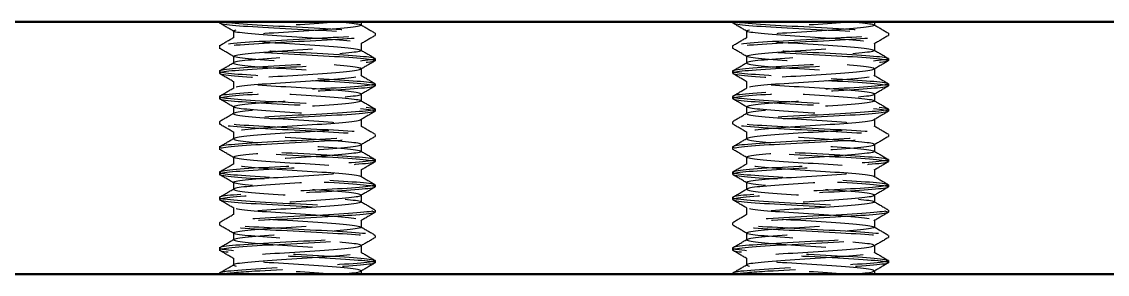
# Model space of a CAD drawing. Header units: millimetres. Extents: x 0 to 420, y 0 to 297.
# Drawn here: x 107.87 to 129.36, y 79.97 to 84.97 of the extents above; entities that cross this region are included whole.
import ezdxf

# ---------------------------------------------------------------- set-up
doc = ezdxf.new("R2010")
doc.units = ezdxf.units.MM
doc.header["$LTSCALE"] = 0.75
doc.linetypes.add('HIDDEN2', pattern=[4.7625, 3.175, -1.5875])
doc.layers.add('Hidden', color=7, linetype='HIDDEN2', lineweight=25)
doc.layers.add('Visible', color=7, linetype='Continuous', lineweight=50)

msp = doc.modelspace()

# ---------------------------------------------------------------- linework, layer by layer
at = {"layer": 'Hidden'}
for p, q in [((111.786, 84.968), (111.786, 84.948)), ((114.593, 84.968), (114.593, 84.9)), ((121.946, 84.968), (121.946, 84.948)), ((124.753, 84.968), (124.753, 84.9)), ((112.064, 84.787), (112.064, 84.65)), ((114.872, 84.739), (114.872, 84.698)), ((122.224, 84.787), (122.224, 84.65)), ((125.032, 84.739), (125.032, 84.698)), ((111.786, 84.489), (111.786, 84.448)), ((114.593, 84.537), (114.593, 84.4)), ((121.946, 84.489), (121.946, 84.448)), ((124.753, 84.537), (124.753, 84.4)), ((112.064, 84.287), (112.064, 84.15)), ((122.224, 84.287), (122.224, 84.15)), ((114.593, 84.037), (114.593, 83.9)), ((114.872, 84.239), (114.872, 84.198)), ((124.753, 84.037), (124.753, 83.9)), ((125.032, 84.239), (125.032, 84.198)), ((111.786, 83.989), (111.786, 83.948)), ((121.946, 83.989), (121.946, 83.948)), ((112.064, 83.787), (112.064, 83.65)), ((114.872, 83.739), (114.872, 83.698)), ((122.224, 83.787), (122.224, 83.65)), ((125.032, 83.739), (125.032, 83.698)), ((111.786, 83.489), (111.786, 83.448)), ((114.593, 83.537), (114.593, 83.4)), ((121.946, 83.489), (121.946, 83.448)), ((124.753, 83.537), (124.753, 83.4)), ((112.064, 83.287), (112.064, 83.15)), ((114.872, 83.239), (114.872, 83.198)), ((122.224, 83.287), (122.224, 83.15)), ((125.032, 83.239), (125.032, 83.198)), ((111.786, 82.989), (111.786, 82.948)), ((114.593, 83.037), (114.593, 82.9)), ((121.946, 82.989), (121.946, 82.948)), ((124.753, 83.037), (124.753, 82.9)), ((112.064, 82.787), (112.064, 82.65)), ((122.224, 82.787), (122.224, 82.65)), ((114.593, 82.537), (114.593, 82.4)), ((114.872, 82.739), (114.872, 82.698)), ((124.753, 82.537), (124.753, 82.4)), ((125.032, 82.739), (125.032, 82.698)), ((111.786, 82.489), (111.786, 82.448)), ((121.946, 82.489), (121.946, 82.448)), ((112.064, 82.287), (112.064, 82.15)), ((114.872, 82.239), (114.872, 82.198)), ((122.224, 82.287), (122.224, 82.15)), ((125.032, 82.239), (125.032, 82.198)), ((111.786, 81.989), (111.786, 81.948)), ((114.593, 82.037), (114.593, 81.9)), ((121.946, 81.989), (121.946, 81.948)), ((124.753, 82.037), (124.753, 81.9)), ((112.064, 81.787), (112.064, 81.65)), ((114.872, 81.739), (114.872, 81.698)), ((122.224, 81.787), (122.224, 81.65)), ((125.032, 81.739), (125.032, 81.698)), ((111.786, 81.489), (111.786, 81.448)), ((114.593, 81.537), (114.593, 81.4)), ((121.946, 81.489), (121.946, 81.448)), ((124.753, 81.537), (124.753, 81.4)), ((112.064, 81.287), (112.064, 81.15)), ((114.872, 81.239), (114.872, 81.198)), ((122.224, 81.287), (122.224, 81.15)), ((125.032, 81.239), (125.032, 81.198)), ((114.593, 81.037), (114.593, 80.9)), ((124.753, 81.037), (124.753, 80.9)), ((111.786, 80.989), (111.786, 80.948)), ((121.946, 80.989), (121.946, 80.948)), ((112.064, 80.787), (112.064, 80.65)), ((114.872, 80.739), (114.872, 80.698)), ((122.224, 80.787), (122.224, 80.65)), ((125.032, 80.739), (125.032, 80.698)), ((111.786, 80.489), (111.786, 80.448)), ((114.593, 80.537), (114.593, 80.4)), ((121.946, 80.489), (121.946, 80.448)), ((124.753, 80.537), (124.753, 80.4)), ((112.064, 80.287), (112.064, 80.15)), ((114.872, 80.239), (114.872, 80.198)), ((122.224, 80.287), (122.224, 80.15)), ((125.032, 80.239), (125.032, 80.198)), ((111.786, 79.989), (111.786, 79.968)), ((114.593, 80.037), (114.593, 79.968)), ((121.946, 79.989), (121.946, 79.968)), ((124.753, 80.037), (124.753, 79.968))]:
    msp.add_line(p, q, dxfattribs=at)
for points, knots in [([(111.838, 84.968), (111.676, 84.936), (111.93, 84.904), (112.446, 84.871), (112.961, 84.839), (113.701, 84.806), (114.215, 84.774), (114.729, 84.742), (114.981, 84.709), (114.819, 84.677), (114.657, 84.645), (114.091, 84.612), (113.467, 84.58), (112.843, 84.548), (112.202, 84.515), (111.934, 84.483), (111.666, 84.451), (111.788, 84.418), (112.226, 84.386), (112.664, 84.354), (113.387, 84.322), (113.958, 84.289), (114.529, 84.257), (114.909, 84.225), (114.868, 84.193), (114.828, 84.16), (114.371, 84.128), (113.773, 84.096), (113.175, 84.064), (112.478, 84.032), (112.1, 83.999), (111.723, 83.967), (111.691, 83.935), (112.023, 83.903), (112.355, 83.871), (113.029, 83.839), (113.64, 83.807), (114.249, 83.774), (114.755, 83.742), (114.852, 83.71), (114.95, 83.678), (114.634, 83.646), (114.094, 83.614), (113.554, 83.582), (112.826, 83.55), (112.346, 83.518), (111.867, 83.486), (111.668, 83.454), (111.867, 83.422), (112.067, 83.39), (112.652, 83.358), (113.272, 83.326), (113.892, 83.294), (114.507, 83.262), (114.749, 83.23), (114.991, 83.198), (114.845, 83.166), (114.399, 83.134), (113.938, 83.101), (113.189, 83.068), (112.621, 83.035), (112.055, 83.002), (111.71, 82.969), (111.802, 82.936), (111.893, 82.903), (112.411, 82.871), (113.035, 82.838), (113.645, 82.806), (114.314, 82.774), (114.641, 82.742), (114.974, 82.709), (114.928, 82.677), (114.533, 82.644), (114.138, 82.611), (113.422, 82.579), (112.826, 82.546), (112.23, 82.514), (111.795, 82.481), (111.786, 82.449), (111.777, 82.416), (112.193, 82.384), (112.781, 82.352), (113.368, 82.319), (114.085, 82.287), (114.495, 82.254), (114.905, 82.222), (114.982, 82.19), (114.679, 82.158), (114.377, 82.125), (113.718, 82.093), (113.099, 82.061), (112.482, 82.029), (111.948, 81.996), (111.819, 81.964), (111.69, 81.932), (111.974, 81.9), (112.5, 81.868), (113.025, 81.836), (113.756, 81.804), (114.254, 81.772), (114.751, 81.739), (114.983, 81.707), (114.811, 81.675), (114.639, 81.643), (114.075, 81.611), (113.457, 81.579), (112.841, 81.547), (112.211, 81.516), (111.941, 81.484), (111.663, 81.451), (111.787, 81.418), (112.236, 81.385), (112.684, 81.353), (113.421, 81.32), (113.993, 81.287), (114.562, 81.255), (114.927, 81.222), (114.864, 81.19), (114.801, 81.157), (114.318, 81.125), (113.709, 81.093), (113.102, 81.06), (112.413, 81.028), (112.058, 80.996), (111.704, 80.964), (111.706, 80.931), (112.064, 80.899), (112.42, 80.867), (113.105, 80.835), (113.708, 80.803), (114.309, 80.771), (114.789, 80.739), (114.861, 80.707), (114.935, 80.674), (114.574, 80.641), (114.003, 80.609), (113.436, 80.576), (112.703, 80.544), (112.252, 80.511), (111.804, 80.479), (111.665, 80.447), (111.918, 80.415), (112.169, 80.383), (112.791, 80.35), (113.412, 80.318), (114.044, 80.286), (114.63, 80.253), (114.809, 80.22), (114.985, 80.188), (114.754, 80.156), (114.256, 80.124), (113.754, 80.092), (113.013, 80.059), (112.486, 80.027), (112.171, 80.007), (111.935, 79.988), (111.838, 79.968)], [13.875934, 13.875934, 13.875934, 13.875934, 15.098656, 15.098656, 15.098656, 16.320212, 16.320212, 16.320212, 17.540627, 17.540627, 17.540627, 18.759927, 18.759927, 18.759927, 19.978139, 19.978139, 19.978139, 21.195288, 21.195288, 21.195288, 22.411399, 22.411399, 22.411399, 23.626498, 23.626498, 23.626498, 24.840609, 24.840609, 24.840609, 26.053758, 26.053758, 26.053758, 27.26597, 27.26597, 27.26597, 28.477267, 28.477267, 28.477267, 29.687675, 29.687675, 29.687675, 30.897218, 30.897218, 30.897218, 32.10592, 32.10592, 32.10592, 33.313804, 33.313804, 33.313804, 34.520894, 34.520894, 34.520894, 35.727213, 35.727213, 35.727213, 36.932784, 36.932784, 36.932784, 38.175753, 38.175753, 38.175753, 39.413974, 39.413974, 39.413974, 40.649238, 40.649238, 40.649238, 41.857464, 41.857464, 41.857464, 43.08722, 43.08722, 43.08722, 44.314363, 44.314363, 44.314363, 45.539005, 45.539005, 45.539005, 46.761252, 46.761252, 46.761252, 47.981213, 47.981213, 47.981213, 49.19899, 49.19899, 49.19899, 50.414686, 50.414686, 50.414686, 51.628402, 51.628402, 51.628402, 52.840237, 52.840237, 52.840237, 54.050289, 54.050289, 54.050289, 55.258652, 55.258652, 55.258652, 56.465423, 56.465423, 56.465423, 57.666633, 57.666633, 57.666633, 58.903767, 58.903767, 58.903767, 60.135185, 60.135185, 60.135185, 61.361347, 61.361347, 61.361347, 62.582692, 62.582692, 62.582692, 63.799643, 63.799643, 63.799643, 65.012609, 65.012609, 65.012609, 66.221984, 66.221984, 66.221984, 67.42815, 67.42815, 67.42815, 68.663005, 68.663005, 68.663005, 69.88722, 69.88722, 69.88722, 71.10254, 71.10254, 71.10254, 72.310585, 72.310585, 72.310585, 73.541054, 73.541054, 73.541054, 74.753275, 74.753275, 74.753275, 75.975721, 75.975721, 75.975721, 76.707787, 76.707787, 76.707787, 76.707787]), ([(111.838, 84.968), (112, 84.936), (112.568, 84.904), (113.195, 84.871), (113.821, 84.839), (114.462, 84.806), (114.727, 84.774), (114.992, 84.742), (114.864, 84.709), (114.421, 84.677), (113.978, 84.645), (113.251, 84.612), (112.681, 84.58), (112.113, 84.548), (111.74, 84.515), (111.791, 84.483), (111.841, 84.451), (112.309, 84.418), (112.912, 84.386), (113.514, 84.354), (114.21, 84.322), (114.577, 84.289), (114.944, 84.257), (114.959, 84.225), (114.613, 84.193), (114.267, 84.16), (113.584, 84.128), (112.976, 84.096), (112.369, 84.064), (111.877, 84.032), (111.798, 83.999), (111.719, 83.967), (112.057, 83.935), (112.608, 83.903), (113.159, 83.871), (113.886, 83.839), (114.352, 83.807), (114.818, 83.774), (114.992, 83.742), (114.77, 83.71), (114.548, 83.678), (113.945, 83.646), (113.323, 83.614), (112.701, 83.582), (112.102, 83.55), (111.884, 83.518), (111.666, 83.486), (111.843, 83.454), (112.31, 83.422), (112.776, 83.39), (113.5, 83.358), (114.049, 83.326), (114.598, 83.294), (114.935, 83.262), (114.86, 83.23), (114.785, 83.198), (114.303, 83.166), (113.701, 83.134), (113.081, 83.101), (112.377, 83.068), (112.031, 83.035), (111.686, 83.002), (111.722, 82.969), (112.116, 82.936), (112.509, 82.903), (113.229, 82.871), (113.83, 82.838), (114.418, 82.806), (114.851, 82.774), (114.871, 82.742), (114.891, 82.709), (114.479, 82.677), (113.89, 82.644), (113.302, 82.611), (112.579, 82.579), (112.165, 82.546), (111.751, 82.514), (111.674, 82.481), (111.981, 82.449), (112.287, 82.416), (112.954, 82.384), (113.574, 82.352), (114.194, 82.319), (114.724, 82.287), (114.844, 82.254), (114.962, 82.222), (114.663, 82.19), (114.127, 82.158), (113.592, 82.125), (112.858, 82.093), (112.368, 82.061), (111.88, 82.029), (111.668, 81.996), (111.861, 81.964), (112.054, 81.932), (112.637, 81.9), (113.26, 81.868), (113.882, 81.836), (114.501, 81.804), (114.747, 81.772), (114.992, 81.739), (114.847, 81.707), (114.4, 81.675), (113.953, 81.643), (113.234, 81.611), (112.672, 81.579), (112.113, 81.547), (111.746, 81.516), (111.789, 81.484), (111.834, 81.451), (112.312, 81.418), (112.926, 81.385), (113.537, 81.353), (114.24, 81.32), (114.599, 81.287), (114.957, 81.255), (114.95, 81.222), (114.582, 81.19), (114.216, 81.157), (113.517, 81.125), (112.912, 81.093), (112.309, 81.06), (111.841, 81.028), (111.791, 80.996), (111.74, 80.964), (112.109, 80.931), (112.674, 80.899), (113.237, 80.867), (113.958, 80.835), (114.404, 80.803), (114.849, 80.771), (114.991, 80.739), (114.746, 80.707), (114.495, 80.674), (113.854, 80.641), (113.22, 80.609), (112.592, 80.576), (112.016, 80.544), (111.844, 80.511), (111.674, 80.479), (111.913, 80.447), (112.418, 80.415), (112.919, 80.383), (113.649, 80.35), (114.17, 80.318), (114.7, 80.286), (114.977, 80.253), (114.829, 80.22), (114.683, 80.188), (114.136, 80.156), (113.517, 80.124), (112.893, 80.092), (112.239, 80.059), (111.953, 80.027), (111.783, 80.007), (111.741, 79.988), (111.838, 79.968)], [14.3984, 14.3984, 14.3984, 14.3984, 15.621123, 15.621123, 15.621123, 16.842678, 16.842678, 16.842678, 18.063093, 18.063093, 18.063093, 19.282394, 19.282394, 19.282394, 20.500605, 20.500605, 20.500605, 21.717754, 21.717754, 21.717754, 22.933865, 22.933865, 22.933865, 24.148964, 24.148964, 24.148964, 25.363076, 25.363076, 25.363076, 26.576225, 26.576225, 26.576225, 27.788436, 27.788436, 27.788436, 28.999734, 28.999734, 28.999734, 30.210142, 30.210142, 30.210142, 31.419685, 31.419685, 31.419685, 32.628386, 32.628386, 32.628386, 33.83627, 33.83627, 33.83627, 35.04336, 35.04336, 35.04336, 36.249679, 36.249679, 36.249679, 37.455251, 37.455251, 37.455251, 38.69822, 38.69822, 38.69822, 39.93644, 39.93644, 39.93644, 41.171705, 41.171705, 41.171705, 42.379931, 42.379931, 42.379931, 43.609686, 43.609686, 43.609686, 44.83683, 44.83683, 44.83683, 46.061471, 46.061471, 46.061471, 47.283719, 47.283719, 47.283719, 48.503679, 48.503679, 48.503679, 49.721456, 49.721456, 49.721456, 50.937152, 50.937152, 50.937152, 52.150869, 52.150869, 52.150869, 53.362704, 53.362704, 53.362704, 54.572755, 54.572755, 54.572755, 55.781119, 55.781119, 55.781119, 56.987889, 56.987889, 56.987889, 58.189099, 58.189099, 58.189099, 59.426233, 59.426233, 59.426233, 60.657651, 60.657651, 60.657651, 61.883813, 61.883813, 61.883813, 63.105158, 63.105158, 63.105158, 64.32211, 64.32211, 64.32211, 65.535076, 65.535076, 65.535076, 66.74445, 66.74445, 66.74445, 67.950616, 67.950616, 67.950616, 69.185472, 69.185472, 69.185472, 70.409687, 70.409687, 70.409687, 71.625007, 71.625007, 71.625007, 72.833051, 72.833051, 72.833051, 74.06352, 74.06352, 74.06352, 75.275742, 75.275742, 75.275742, 76.498187, 76.498187, 76.498187, 77.230253, 77.230253, 77.230253, 77.230253]), ([(114.154, 79.968), (114.564, 80.003), (114.704, 80.037), (114.48, 80.071), (114.257, 80.105), (113.69, 80.139), (113.154, 80.173), (112.619, 80.207), (112.159, 80.241), (112.078, 80.275), (111.998, 80.309), (112.302, 80.343), (112.791, 80.377), (113.279, 80.411), (113.911, 80.445), (114.271, 80.479), (114.63, 80.513), (114.689, 80.547), (114.407, 80.581), (114.126, 80.614), (113.529, 80.648), (113.008, 80.682), (112.488, 80.716), (112.085, 80.75), (112.065, 80.784), (112.045, 80.818), (112.407, 80.852), (112.915, 80.885), (113.423, 80.919), (114.034, 80.953), (114.351, 80.987), (114.667, 81.021), (114.662, 81.054), (114.34, 81.088), (114.018, 81.122), (113.404, 81.156), (112.9, 81.189), (112.396, 81.223), (112.04, 81.257), (112.065, 81.291), (112.09, 81.324), (112.493, 81.358), (113.012, 81.392), (113.53, 81.425), (114.122, 81.459), (114.404, 81.493), (114.685, 81.526), (114.634, 81.56), (114.284, 81.594), (113.918, 81.629), (113.255, 81.664), (112.757, 81.699), (112.265, 81.734), (111.978, 81.769), (112.091, 81.803), (112.203, 81.838), (112.704, 81.873), (113.253, 81.907), (113.8, 81.942), (114.348, 81.976), (114.525, 82.011), (114.702, 82.045), (114.496, 82.08), (114.045, 82.114), (113.602, 82.148), (112.961, 82.182), (112.541, 82.215), (112.115, 82.25), (111.952, 82.284), (112.161, 82.318), (112.369, 82.352), (112.93, 82.387), (113.47, 82.421), (114.009, 82.455), (114.481, 82.489), (114.574, 82.523), (114.667, 82.557), (114.374, 82.591), (113.889, 82.625), (113.405, 82.659), (112.77, 82.693), (112.402, 82.727), (112.035, 82.761), (111.965, 82.795), (112.238, 82.829), (112.51, 82.863), (113.101, 82.897), (113.624, 82.931), (114.146, 82.964), (114.558, 82.998), (114.591, 83.032), (114.623, 83.066), (114.275, 83.1), (113.773, 83.133), (113.271, 83.167), (112.657, 83.201), (112.329, 83.234), (112.001, 83.268), (111.986, 83.302), (112.292, 83.335), (112.608, 83.37), (113.24, 83.405), (113.759, 83.44), (114.275, 83.474), (114.632, 83.509), (114.589, 83.543), (114.548, 83.577), (114.13, 83.61), (113.608, 83.644), (113.078, 83.678), (112.484, 83.713), (112.222, 83.747), (111.96, 83.781), (112.049, 83.815), (112.429, 83.849), (112.808, 83.883), (113.444, 83.917), (113.921, 83.951), (114.395, 83.984), (114.672, 84.018), (114.57, 84.052), (114.468, 84.086), (113.999, 84.12), (113.467, 84.153), (112.919, 84.188), (112.351, 84.223), (112.151, 84.257), (111.95, 84.292), (112.134, 84.327), (112.578, 84.361), (113.013, 84.395), (113.66, 84.429), (114.092, 84.463), (114.52, 84.497), (114.701, 84.531), (114.516, 84.565), (114.326, 84.6), (113.767, 84.634), (113.218, 84.669), (112.68, 84.703), (112.198, 84.737), (112.09, 84.771), (111.98, 84.806), (112.268, 84.84), (112.759, 84.875), (113.202, 84.906), (113.777, 84.937), (114.154, 84.968)], [-62.831853, -62.831853, -62.831853, -62.831853, -61.546745, -61.546745, -61.546745, -60.262925, -60.262925, -60.262925, -58.980363, -58.980363, -58.980363, -57.699029, -57.699029, -57.699029, -56.418892, -56.418892, -56.418892, -55.139922, -55.139922, -55.139922, -53.862092, -53.862092, -53.862092, -52.58537, -52.58537, -52.58537, -51.309728, -51.309728, -51.309728, -50.035138, -50.035138, -50.035138, -48.761571, -48.761571, -48.761571, -47.488999, -47.488999, -47.488999, -46.217393, -46.217393, -46.217393, -44.946726, -44.946726, -44.946726, -43.676971, -43.676971, -43.676971, -42.4081, -42.4081, -42.4081, -41.082847, -41.082847, -41.082847, -39.774673, -39.774673, -39.774673, -38.470038, -38.470038, -38.470038, -37.168799, -37.168799, -37.168799, -35.870816, -35.870816, -35.870816, -34.59571, -34.59571, -34.59571, -33.303788, -33.303788, -33.303788, -32.014722, -32.014722, -32.014722, -30.728387, -30.728387, -30.728387, -29.444656, -29.444656, -29.444656, -28.163408, -28.163408, -28.163408, -26.884522, -26.884522, -26.884522, -25.607879, -25.607879, -25.607879, -24.333366, -24.333366, -24.333366, -23.060866, -23.060866, -23.060866, -21.790269, -21.790269, -21.790269, -20.521464, -20.521464, -20.521464, -19.2134, -19.2134, -19.2134, -17.912271, -17.912271, -17.912271, -16.641679, -16.641679, -16.641679, -15.352658, -15.352658, -15.352658, -14.068973, -14.068973, -14.068973, -12.790133, -12.790133, -12.790133, -11.515664, -11.515664, -11.515664, -10.24511, -10.24511, -10.24511, -8.937218, -8.937218, -8.937218, -7.629671, -7.629671, -7.629671, -6.346354, -6.346354, -6.346354, -5.072199, -5.072199, -5.072199, -3.765408, -3.765408, -3.765408, -2.482862, -2.482862, -2.482862, -1.178357, -1.178357, -1.178357, 0, 0, 0, 0]), ([(114.154, 84.968), (114.564, 84.934), (114.704, 84.9), (114.48, 84.866), (114.257, 84.832), (113.69, 84.798), (113.154, 84.764), (112.619, 84.73), (112.159, 84.696), (112.078, 84.662), (111.998, 84.628), (112.302, 84.594), (112.791, 84.56), (113.279, 84.526), (113.911, 84.492), (114.271, 84.458), (114.63, 84.424), (114.689, 84.39), (114.407, 84.356), (114.126, 84.322), (113.529, 84.289), (113.008, 84.255), (112.488, 84.221), (112.085, 84.187), (112.065, 84.153), (112.045, 84.119), (112.407, 84.085), (112.915, 84.052), (113.423, 84.018), (114.034, 83.984), (114.351, 83.95), (114.667, 83.916), (114.662, 83.883), (114.34, 83.849), (114.018, 83.815), (113.404, 83.781), (112.9, 83.748), (112.396, 83.714), (112.04, 83.68), (112.065, 83.646), (112.09, 83.613), (112.493, 83.579), (113.012, 83.545), (113.53, 83.512), (114.122, 83.478), (114.404, 83.444), (114.685, 83.411), (114.634, 83.377), (114.284, 83.343), (113.918, 83.308), (113.255, 83.273), (112.757, 83.238), (112.265, 83.203), (111.978, 83.168), (112.091, 83.134), (112.203, 83.099), (112.704, 83.064), (113.253, 83.03), (113.8, 82.995), (114.348, 82.961), (114.525, 82.926), (114.702, 82.892), (114.496, 82.857), (114.045, 82.823), (113.602, 82.789), (112.961, 82.755), (112.541, 82.722), (112.115, 82.687), (111.952, 82.653), (112.161, 82.619), (112.369, 82.585), (112.93, 82.55), (113.47, 82.516), (114.009, 82.482), (114.481, 82.448), (114.574, 82.414), (114.667, 82.38), (114.374, 82.346), (113.889, 82.312), (113.405, 82.278), (112.77, 82.244), (112.402, 82.21), (112.035, 82.176), (111.965, 82.142), (112.238, 82.108), (112.51, 82.074), (113.101, 82.04), (113.624, 82.006), (114.146, 81.972), (114.558, 81.939), (114.591, 81.905), (114.623, 81.871), (114.275, 81.837), (113.773, 81.804), (113.271, 81.77), (112.657, 81.736), (112.329, 81.703), (112.001, 81.669), (111.986, 81.635), (112.292, 81.602), (112.608, 81.567), (113.24, 81.532), (113.759, 81.497), (114.275, 81.463), (114.632, 81.428), (114.589, 81.394), (114.548, 81.36), (114.13, 81.327), (113.608, 81.293), (113.078, 81.259), (112.484, 81.224), (112.222, 81.19), (111.96, 81.156), (112.049, 81.122), (112.429, 81.088), (112.808, 81.054), (113.444, 81.02), (113.921, 80.986), (114.395, 80.952), (114.672, 80.919), (114.57, 80.885), (114.468, 80.851), (113.999, 80.817), (113.467, 80.784), (112.919, 80.749), (112.351, 80.714), (112.151, 80.68), (111.95, 80.645), (112.134, 80.61), (112.578, 80.576), (113.013, 80.542), (113.66, 80.508), (114.092, 80.474), (114.52, 80.44), (114.701, 80.406), (114.516, 80.372), (114.326, 80.337), (113.767, 80.303), (113.218, 80.268), (112.68, 80.234), (112.198, 80.2), (112.09, 80.166), (111.98, 80.131), (112.268, 80.097), (112.759, 80.062), (113.202, 80.031), (113.777, 80), (114.154, 79.968)], [2.020572, 2.020572, 2.020572, 2.020572, 3.305681, 3.305681, 3.305681, 4.5895, 4.5895, 4.5895, 5.872062, 5.872062, 5.872062, 7.153397, 7.153397, 7.153397, 8.433534, 8.433534, 8.433534, 9.712503, 9.712503, 9.712503, 10.990334, 10.990334, 10.990334, 12.267056, 12.267056, 12.267056, 13.542697, 13.542697, 13.542697, 14.817288, 14.817288, 14.817288, 16.090855, 16.090855, 16.090855, 17.363427, 17.363427, 17.363427, 18.635033, 18.635033, 18.635033, 19.905699, 19.905699, 19.905699, 21.175454, 21.175454, 21.175454, 22.444326, 22.444326, 22.444326, 23.769579, 23.769579, 23.769579, 25.077753, 25.077753, 25.077753, 26.382387, 26.382387, 26.382387, 27.683626, 27.683626, 27.683626, 28.981609, 28.981609, 28.981609, 30.256716, 30.256716, 30.256716, 31.548638, 31.548638, 31.548638, 32.837703, 32.837703, 32.837703, 34.124039, 34.124039, 34.124039, 35.407769, 35.407769, 35.407769, 36.689018, 36.689018, 36.689018, 37.967904, 37.967904, 37.967904, 39.244546, 39.244546, 39.244546, 40.51906, 40.51906, 40.51906, 41.791559, 41.791559, 41.791559, 43.062156, 43.062156, 43.062156, 44.330962, 44.330962, 44.330962, 45.639026, 45.639026, 45.639026, 46.940154, 46.940154, 46.940154, 48.210746, 48.210746, 48.210746, 49.499767, 49.499767, 49.499767, 50.783452, 50.783452, 50.783452, 52.062293, 52.062293, 52.062293, 53.336762, 53.336762, 53.336762, 54.607316, 54.607316, 54.607316, 55.915208, 55.915208, 55.915208, 57.222755, 57.222755, 57.222755, 58.506072, 58.506072, 58.506072, 59.780226, 59.780226, 59.780226, 61.087017, 61.087017, 61.087017, 62.369563, 62.369563, 62.369563, 63.674068, 63.674068, 63.674068, 64.852426, 64.852426, 64.852426, 64.852426]), ([(121.998, 84.968), (121.836, 84.936), (122.09, 84.904), (122.606, 84.871), (123.121, 84.839), (123.861, 84.806), (124.375, 84.774), (124.889, 84.742), (125.141, 84.709), (124.979, 84.677), (124.817, 84.645), (124.251, 84.612), (123.627, 84.58), (123.003, 84.548), (122.362, 84.515), (122.094, 84.483), (121.826, 84.451), (121.948, 84.418), (122.386, 84.386), (122.824, 84.354), (123.547, 84.322), (124.118, 84.289), (124.689, 84.257), (125.069, 84.225), (125.028, 84.193), (124.988, 84.16), (124.531, 84.128), (123.933, 84.096), (123.335, 84.064), (122.638, 84.032), (122.26, 83.999), (121.883, 83.967), (121.851, 83.935), (122.183, 83.903), (122.515, 83.871), (123.189, 83.839), (123.8, 83.807), (124.409, 83.774), (124.915, 83.742), (125.012, 83.71), (125.11, 83.678), (124.794, 83.646), (124.254, 83.614), (123.714, 83.582), (122.986, 83.55), (122.506, 83.518), (122.027, 83.486), (121.828, 83.454), (122.027, 83.422), (122.227, 83.39), (122.812, 83.358), (123.432, 83.326), (124.052, 83.294), (124.667, 83.262), (124.909, 83.23), (125.151, 83.198), (125.005, 83.166), (124.559, 83.134), (124.098, 83.101), (123.349, 83.068), (122.781, 83.035), (122.215, 83.002), (121.87, 82.969), (121.962, 82.936), (122.053, 82.903), (122.571, 82.871), (123.195, 82.838), (123.805, 82.806), (124.474, 82.774), (124.801, 82.742), (125.134, 82.709), (125.088, 82.677), (124.693, 82.644), (124.298, 82.611), (123.582, 82.579), (122.986, 82.546), (122.39, 82.514), (121.955, 82.481), (121.946, 82.449), (121.937, 82.416), (122.353, 82.384), (122.941, 82.352), (123.528, 82.319), (124.245, 82.287), (124.655, 82.254), (125.065, 82.222), (125.142, 82.19), (124.839, 82.158), (124.537, 82.125), (123.878, 82.093), (123.259, 82.061), (122.642, 82.029), (122.108, 81.996), (121.979, 81.964), (121.85, 81.932), (122.134, 81.9), (122.66, 81.868), (123.185, 81.836), (123.916, 81.804), (124.414, 81.772), (124.911, 81.739), (125.143, 81.707), (124.971, 81.675), (124.799, 81.643), (124.235, 81.611), (123.617, 81.579), (123.001, 81.547), (122.371, 81.516), (122.101, 81.484), (121.823, 81.451), (121.947, 81.418), (122.396, 81.385), (122.844, 81.353), (123.581, 81.32), (124.153, 81.287), (124.722, 81.255), (125.087, 81.222), (125.024, 81.19), (124.961, 81.157), (124.478, 81.125), (123.869, 81.093), (123.262, 81.06), (122.573, 81.028), (122.218, 80.996), (121.864, 80.964), (121.866, 80.931), (122.224, 80.899), (122.58, 80.867), (123.265, 80.835), (123.868, 80.803), (124.469, 80.771), (124.949, 80.739), (125.021, 80.707), (125.095, 80.674), (124.734, 80.641), (124.163, 80.609), (123.596, 80.576), (122.863, 80.544), (122.412, 80.511), (121.964, 80.479), (121.825, 80.447), (122.078, 80.415), (122.329, 80.383), (122.951, 80.35), (123.572, 80.318), (124.204, 80.286), (124.79, 80.253), (124.969, 80.22), (125.145, 80.188), (124.914, 80.156), (124.416, 80.124), (123.914, 80.092), (123.173, 80.059), (122.646, 80.027), (122.331, 80.007), (122.095, 79.988), (121.998, 79.968)], [13.875934, 13.875934, 13.875934, 13.875934, 15.098656, 15.098656, 15.098656, 16.320212, 16.320212, 16.320212, 17.540627, 17.540627, 17.540627, 18.759927, 18.759927, 18.759927, 19.978139, 19.978139, 19.978139, 21.195288, 21.195288, 21.195288, 22.411399, 22.411399, 22.411399, 23.626498, 23.626498, 23.626498, 24.840609, 24.840609, 24.840609, 26.053758, 26.053758, 26.053758, 27.26597, 27.26597, 27.26597, 28.477267, 28.477267, 28.477267, 29.687675, 29.687675, 29.687675, 30.897218, 30.897218, 30.897218, 32.10592, 32.10592, 32.10592, 33.313804, 33.313804, 33.313804, 34.520894, 34.520894, 34.520894, 35.727213, 35.727213, 35.727213, 36.932784, 36.932784, 36.932784, 38.175753, 38.175753, 38.175753, 39.413974, 39.413974, 39.413974, 40.649238, 40.649238, 40.649238, 41.857464, 41.857464, 41.857464, 43.08722, 43.08722, 43.08722, 44.314363, 44.314363, 44.314363, 45.539005, 45.539005, 45.539005, 46.761252, 46.761252, 46.761252, 47.981213, 47.981213, 47.981213, 49.19899, 49.19899, 49.19899, 50.414686, 50.414686, 50.414686, 51.628402, 51.628402, 51.628402, 52.840237, 52.840237, 52.840237, 54.050289, 54.050289, 54.050289, 55.258652, 55.258652, 55.258652, 56.465423, 56.465423, 56.465423, 57.666633, 57.666633, 57.666633, 58.903767, 58.903767, 58.903767, 60.135185, 60.135185, 60.135185, 61.361347, 61.361347, 61.361347, 62.582692, 62.582692, 62.582692, 63.799643, 63.799643, 63.799643, 65.012609, 65.012609, 65.012609, 66.221984, 66.221984, 66.221984, 67.42815, 67.42815, 67.42815, 68.663005, 68.663005, 68.663005, 69.88722, 69.88722, 69.88722, 71.10254, 71.10254, 71.10254, 72.310585, 72.310585, 72.310585, 73.541054, 73.541054, 73.541054, 74.753275, 74.753275, 74.753275, 75.975721, 75.975721, 75.975721, 76.707787, 76.707787, 76.707787, 76.707787]), ([(121.998, 84.968), (122.16, 84.936), (122.728, 84.904), (123.355, 84.871), (123.981, 84.839), (124.622, 84.806), (124.887, 84.774), (125.152, 84.742), (125.024, 84.709), (124.581, 84.677), (124.138, 84.645), (123.411, 84.612), (122.841, 84.58), (122.273, 84.548), (121.9, 84.515), (121.951, 84.483), (122.001, 84.451), (122.469, 84.418), (123.072, 84.386), (123.674, 84.354), (124.37, 84.322), (124.737, 84.289), (125.104, 84.257), (125.119, 84.225), (124.773, 84.193), (124.427, 84.16), (123.744, 84.128), (123.136, 84.096), (122.529, 84.064), (122.037, 84.032), (121.958, 83.999), (121.879, 83.967), (122.217, 83.935), (122.768, 83.903), (123.319, 83.871), (124.046, 83.839), (124.512, 83.807), (124.978, 83.774), (125.152, 83.742), (124.93, 83.71), (124.708, 83.678), (124.105, 83.646), (123.483, 83.614), (122.861, 83.582), (122.262, 83.55), (122.044, 83.518), (121.826, 83.486), (122.003, 83.454), (122.47, 83.422), (122.936, 83.39), (123.66, 83.358), (124.209, 83.326), (124.758, 83.294), (125.095, 83.262), (125.02, 83.23), (124.945, 83.198), (124.463, 83.166), (123.861, 83.134), (123.241, 83.101), (122.537, 83.068), (122.191, 83.035), (121.846, 83.002), (121.882, 82.969), (122.276, 82.936), (122.669, 82.903), (123.389, 82.871), (123.99, 82.838), (124.578, 82.806), (125.011, 82.774), (125.031, 82.742), (125.051, 82.709), (124.639, 82.677), (124.05, 82.644), (123.462, 82.611), (122.739, 82.579), (122.325, 82.546), (121.911, 82.514), (121.834, 82.481), (122.141, 82.449), (122.447, 82.416), (123.114, 82.384), (123.734, 82.352), (124.354, 82.319), (124.884, 82.287), (125.004, 82.254), (125.122, 82.222), (124.823, 82.19), (124.287, 82.158), (123.752, 82.125), (123.018, 82.093), (122.528, 82.061), (122.04, 82.029), (121.828, 81.996), (122.021, 81.964), (122.214, 81.932), (122.797, 81.9), (123.42, 81.868), (124.042, 81.836), (124.661, 81.804), (124.907, 81.772), (125.152, 81.739), (125.007, 81.707), (124.56, 81.675), (124.113, 81.643), (123.394, 81.611), (122.832, 81.579), (122.273, 81.547), (121.906, 81.516), (121.949, 81.484), (121.994, 81.451), (122.472, 81.418), (123.086, 81.385), (123.697, 81.353), (124.4, 81.32), (124.759, 81.287), (125.117, 81.255), (125.11, 81.222), (124.742, 81.19), (124.376, 81.157), (123.677, 81.125), (123.072, 81.093), (122.469, 81.06), (122.001, 81.028), (121.951, 80.996), (121.9, 80.964), (122.269, 80.931), (122.834, 80.899), (123.397, 80.867), (124.118, 80.835), (124.564, 80.803), (125.009, 80.771), (125.151, 80.739), (124.906, 80.707), (124.655, 80.674), (124.014, 80.641), (123.38, 80.609), (122.752, 80.576), (122.176, 80.544), (122.004, 80.511), (121.834, 80.479), (122.073, 80.447), (122.578, 80.415), (123.079, 80.383), (123.809, 80.35), (124.33, 80.318), (124.86, 80.286), (125.137, 80.253), (124.989, 80.22), (124.843, 80.188), (124.296, 80.156), (123.677, 80.124), (123.053, 80.092), (122.399, 80.059), (122.113, 80.027), (121.943, 80.007), (121.901, 79.988), (121.998, 79.968)], [14.3984, 14.3984, 14.3984, 14.3984, 15.621123, 15.621123, 15.621123, 16.842678, 16.842678, 16.842678, 18.063093, 18.063093, 18.063093, 19.282394, 19.282394, 19.282394, 20.500605, 20.500605, 20.500605, 21.717754, 21.717754, 21.717754, 22.933865, 22.933865, 22.933865, 24.148964, 24.148964, 24.148964, 25.363076, 25.363076, 25.363076, 26.576225, 26.576225, 26.576225, 27.788436, 27.788436, 27.788436, 28.999734, 28.999734, 28.999734, 30.210142, 30.210142, 30.210142, 31.419685, 31.419685, 31.419685, 32.628386, 32.628386, 32.628386, 33.83627, 33.83627, 33.83627, 35.04336, 35.04336, 35.04336, 36.249679, 36.249679, 36.249679, 37.455251, 37.455251, 37.455251, 38.69822, 38.69822, 38.69822, 39.93644, 39.93644, 39.93644, 41.171705, 41.171705, 41.171705, 42.379931, 42.379931, 42.379931, 43.609686, 43.609686, 43.609686, 44.83683, 44.83683, 44.83683, 46.061471, 46.061471, 46.061471, 47.283719, 47.283719, 47.283719, 48.503679, 48.503679, 48.503679, 49.721456, 49.721456, 49.721456, 50.937152, 50.937152, 50.937152, 52.150869, 52.150869, 52.150869, 53.362704, 53.362704, 53.362704, 54.572755, 54.572755, 54.572755, 55.781119, 55.781119, 55.781119, 56.987889, 56.987889, 56.987889, 58.189099, 58.189099, 58.189099, 59.426233, 59.426233, 59.426233, 60.657651, 60.657651, 60.657651, 61.883813, 61.883813, 61.883813, 63.105158, 63.105158, 63.105158, 64.32211, 64.32211, 64.32211, 65.535076, 65.535076, 65.535076, 66.74445, 66.74445, 66.74445, 67.950616, 67.950616, 67.950616, 69.185472, 69.185472, 69.185472, 70.409687, 70.409687, 70.409687, 71.625007, 71.625007, 71.625007, 72.833051, 72.833051, 72.833051, 74.06352, 74.06352, 74.06352, 75.275742, 75.275742, 75.275742, 76.498187, 76.498187, 76.498187, 77.230253, 77.230253, 77.230253, 77.230253]), ([(124.314, 79.968), (124.724, 80.003), (124.864, 80.037), (124.64, 80.071), (124.417, 80.105), (123.85, 80.139), (123.314, 80.173), (122.779, 80.207), (122.319, 80.241), (122.238, 80.275), (122.158, 80.309), (122.462, 80.343), (122.951, 80.377), (123.439, 80.411), (124.071, 80.445), (124.431, 80.479), (124.79, 80.513), (124.849, 80.547), (124.567, 80.581), (124.286, 80.614), (123.689, 80.648), (123.168, 80.682), (122.648, 80.716), (122.245, 80.75), (122.225, 80.784), (122.205, 80.818), (122.567, 80.852), (123.075, 80.885), (123.583, 80.919), (124.194, 80.953), (124.511, 80.987), (124.827, 81.021), (124.822, 81.054), (124.5, 81.088), (124.178, 81.122), (123.564, 81.156), (123.06, 81.189), (122.556, 81.223), (122.2, 81.257), (122.225, 81.291), (122.25, 81.324), (122.653, 81.358), (123.172, 81.392), (123.69, 81.425), (124.282, 81.459), (124.564, 81.493), (124.845, 81.526), (124.794, 81.56), (124.444, 81.594), (124.078, 81.629), (123.415, 81.664), (122.917, 81.699), (122.425, 81.734), (122.138, 81.769), (122.251, 81.803), (122.363, 81.838), (122.864, 81.873), (123.413, 81.907), (123.96, 81.942), (124.508, 81.976), (124.685, 82.011), (124.862, 82.045), (124.656, 82.08), (124.205, 82.114), (123.762, 82.148), (123.121, 82.182), (122.701, 82.215), (122.275, 82.25), (122.112, 82.284), (122.321, 82.318), (122.529, 82.352), (123.09, 82.387), (123.63, 82.421), (124.169, 82.455), (124.641, 82.489), (124.734, 82.523), (124.827, 82.557), (124.534, 82.591), (124.049, 82.625), (123.565, 82.659), (122.93, 82.693), (122.562, 82.727), (122.195, 82.761), (122.125, 82.795), (122.398, 82.829), (122.67, 82.863), (123.261, 82.897), (123.784, 82.931), (124.306, 82.964), (124.718, 82.998), (124.751, 83.032), (124.783, 83.066), (124.435, 83.1), (123.933, 83.133), (123.431, 83.167), (122.817, 83.201), (122.489, 83.234), (122.161, 83.268), (122.146, 83.302), (122.452, 83.335), (122.768, 83.37), (123.4, 83.405), (123.919, 83.44), (124.435, 83.474), (124.792, 83.509), (124.749, 83.543), (124.708, 83.577), (124.29, 83.61), (123.768, 83.644), (123.238, 83.678), (122.644, 83.713), (122.382, 83.747), (122.12, 83.781), (122.209, 83.815), (122.589, 83.849), (122.968, 83.883), (123.604, 83.917), (124.081, 83.951), (124.555, 83.984), (124.832, 84.018), (124.73, 84.052), (124.628, 84.086), (124.159, 84.12), (123.627, 84.153), (123.079, 84.188), (122.511, 84.223), (122.311, 84.257), (122.11, 84.292), (122.294, 84.327), (122.738, 84.361), (123.173, 84.395), (123.82, 84.429), (124.252, 84.463), (124.68, 84.497), (124.861, 84.531), (124.676, 84.565), (124.486, 84.6), (123.927, 84.634), (123.378, 84.669), (122.84, 84.703), (122.358, 84.737), (122.25, 84.771), (122.14, 84.806), (122.428, 84.84), (122.919, 84.875), (123.362, 84.906), (123.937, 84.937), (124.314, 84.968)], [-62.831853, -62.831853, -62.831853, -62.831853, -61.546745, -61.546745, -61.546745, -60.262925, -60.262925, -60.262925, -58.980363, -58.980363, -58.980363, -57.699029, -57.699029, -57.699029, -56.418892, -56.418892, -56.418892, -55.139922, -55.139922, -55.139922, -53.862092, -53.862092, -53.862092, -52.58537, -52.58537, -52.58537, -51.309728, -51.309728, -51.309728, -50.035138, -50.035138, -50.035138, -48.761571, -48.761571, -48.761571, -47.488999, -47.488999, -47.488999, -46.217393, -46.217393, -46.217393, -44.946726, -44.946726, -44.946726, -43.676971, -43.676971, -43.676971, -42.4081, -42.4081, -42.4081, -41.082847, -41.082847, -41.082847, -39.774673, -39.774673, -39.774673, -38.470038, -38.470038, -38.470038, -37.168799, -37.168799, -37.168799, -35.870816, -35.870816, -35.870816, -34.59571, -34.59571, -34.59571, -33.303788, -33.303788, -33.303788, -32.014722, -32.014722, -32.014722, -30.728387, -30.728387, -30.728387, -29.444656, -29.444656, -29.444656, -28.163408, -28.163408, -28.163408, -26.884522, -26.884522, -26.884522, -25.607879, -25.607879, -25.607879, -24.333366, -24.333366, -24.333366, -23.060866, -23.060866, -23.060866, -21.790269, -21.790269, -21.790269, -20.521464, -20.521464, -20.521464, -19.2134, -19.2134, -19.2134, -17.912271, -17.912271, -17.912271, -16.641679, -16.641679, -16.641679, -15.352658, -15.352658, -15.352658, -14.068973, -14.068973, -14.068973, -12.790133, -12.790133, -12.790133, -11.515664, -11.515664, -11.515664, -10.24511, -10.24511, -10.24511, -8.937218, -8.937218, -8.937218, -7.629671, -7.629671, -7.629671, -6.346354, -6.346354, -6.346354, -5.072199, -5.072199, -5.072199, -3.765408, -3.765408, -3.765408, -2.482862, -2.482862, -2.482862, -1.178357, -1.178357, -1.178357, 0, 0, 0, 0]), ([(124.314, 84.968), (124.724, 84.934), (124.864, 84.9), (124.64, 84.866), (124.417, 84.832), (123.85, 84.798), (123.314, 84.764), (122.779, 84.73), (122.319, 84.696), (122.238, 84.662), (122.158, 84.628), (122.462, 84.594), (122.951, 84.56), (123.439, 84.526), (124.071, 84.492), (124.431, 84.458), (124.79, 84.424), (124.849, 84.39), (124.567, 84.356), (124.286, 84.322), (123.689, 84.289), (123.168, 84.255), (122.648, 84.221), (122.245, 84.187), (122.225, 84.153), (122.205, 84.119), (122.567, 84.085), (123.075, 84.052), (123.583, 84.018), (124.194, 83.984), (124.511, 83.95), (124.827, 83.916), (124.822, 83.883), (124.5, 83.849), (124.178, 83.815), (123.564, 83.781), (123.06, 83.748), (122.556, 83.714), (122.2, 83.68), (122.225, 83.646), (122.25, 83.613), (122.653, 83.579), (123.172, 83.545), (123.69, 83.512), (124.282, 83.478), (124.564, 83.444), (124.845, 83.411), (124.794, 83.377), (124.444, 83.343), (124.078, 83.308), (123.415, 83.273), (122.917, 83.238), (122.425, 83.203), (122.138, 83.168), (122.251, 83.134), (122.363, 83.099), (122.864, 83.064), (123.413, 83.03), (123.96, 82.995), (124.508, 82.961), (124.685, 82.926), (124.862, 82.892), (124.656, 82.857), (124.205, 82.823), (123.762, 82.789), (123.121, 82.755), (122.701, 82.722), (122.275, 82.687), (122.112, 82.653), (122.321, 82.619), (122.529, 82.585), (123.09, 82.55), (123.63, 82.516), (124.169, 82.482), (124.641, 82.448), (124.734, 82.414), (124.827, 82.38), (124.534, 82.346), (124.049, 82.312), (123.565, 82.278), (122.93, 82.244), (122.562, 82.21), (122.195, 82.176), (122.125, 82.142), (122.398, 82.108), (122.67, 82.074), (123.261, 82.04), (123.784, 82.006), (124.306, 81.972), (124.718, 81.939), (124.751, 81.905), (124.783, 81.871), (124.435, 81.837), (123.933, 81.804), (123.431, 81.77), (122.817, 81.736), (122.489, 81.703), (122.161, 81.669), (122.146, 81.635), (122.452, 81.602), (122.768, 81.567), (123.4, 81.532), (123.919, 81.497), (124.435, 81.463), (124.792, 81.428), (124.749, 81.394), (124.708, 81.36), (124.29, 81.327), (123.768, 81.293), (123.238, 81.259), (122.644, 81.224), (122.382, 81.19), (122.12, 81.156), (122.209, 81.122), (122.589, 81.088), (122.968, 81.054), (123.604, 81.02), (124.081, 80.986), (124.555, 80.952), (124.832, 80.919), (124.73, 80.885), (124.628, 80.851), (124.159, 80.817), (123.627, 80.784), (123.079, 80.749), (122.511, 80.714), (122.311, 80.68), (122.11, 80.645), (122.294, 80.61), (122.738, 80.576), (123.173, 80.542), (123.82, 80.508), (124.252, 80.474), (124.68, 80.44), (124.861, 80.406), (124.676, 80.372), (124.486, 80.337), (123.927, 80.303), (123.378, 80.268), (122.84, 80.234), (122.358, 80.2), (122.25, 80.166), (122.14, 80.131), (122.428, 80.097), (122.919, 80.062), (123.362, 80.031), (123.937, 80), (124.314, 79.968)], [2.020572, 2.020572, 2.020572, 2.020572, 3.305681, 3.305681, 3.305681, 4.5895, 4.5895, 4.5895, 5.872062, 5.872062, 5.872062, 7.153397, 7.153397, 7.153397, 8.433534, 8.433534, 8.433534, 9.712503, 9.712503, 9.712503, 10.990334, 10.990334, 10.990334, 12.267056, 12.267056, 12.267056, 13.542697, 13.542697, 13.542697, 14.817288, 14.817288, 14.817288, 16.090855, 16.090855, 16.090855, 17.363427, 17.363427, 17.363427, 18.635033, 18.635033, 18.635033, 19.905699, 19.905699, 19.905699, 21.175454, 21.175454, 21.175454, 22.444326, 22.444326, 22.444326, 23.769579, 23.769579, 23.769579, 25.077753, 25.077753, 25.077753, 26.382387, 26.382387, 26.382387, 27.683626, 27.683626, 27.683626, 28.981609, 28.981609, 28.981609, 30.256716, 30.256716, 30.256716, 31.548638, 31.548638, 31.548638, 32.837703, 32.837703, 32.837703, 34.124039, 34.124039, 34.124039, 35.407769, 35.407769, 35.407769, 36.689018, 36.689018, 36.689018, 37.967904, 37.967904, 37.967904, 39.244546, 39.244546, 39.244546, 40.51906, 40.51906, 40.51906, 41.791559, 41.791559, 41.791559, 43.062156, 43.062156, 43.062156, 44.330962, 44.330962, 44.330962, 45.639026, 45.639026, 45.639026, 46.940154, 46.940154, 46.940154, 48.210746, 48.210746, 48.210746, 49.499767, 49.499767, 49.499767, 50.783452, 50.783452, 50.783452, 52.062293, 52.062293, 52.062293, 53.336762, 53.336762, 53.336762, 54.607316, 54.607316, 54.607316, 55.915208, 55.915208, 55.915208, 57.222755, 57.222755, 57.222755, 58.506072, 58.506072, 58.506072, 59.780226, 59.780226, 59.780226, 61.087017, 61.087017, 61.087017, 62.369563, 62.369563, 62.369563, 63.674068, 63.674068, 63.674068, 64.852426, 64.852426, 64.852426, 64.852426])]:
    msp.add_open_spline(points, degree=3, knots=knots, dxfattribs=at)
for points in [[(112.072, 84.778), (111.978, 84.832), (111.885, 84.887), (111.792, 84.941)], [(114.586, 84.909), (114.679, 84.855), (114.772, 84.8), (114.865, 84.746)], [(122.232, 84.778), (122.138, 84.832), (122.045, 84.887), (121.952, 84.941)], [(124.746, 84.909), (124.839, 84.855), (124.932, 84.8), (125.025, 84.746)], [(114.865, 84.691), (114.772, 84.637), (114.679, 84.582), (114.586, 84.528)], [(125.025, 84.691), (124.932, 84.637), (124.839, 84.582), (124.746, 84.528)], [(111.792, 84.496), (111.885, 84.55), (111.978, 84.605), (112.072, 84.659)], [(121.952, 84.496), (122.045, 84.55), (122.138, 84.605), (122.232, 84.659)], [(112.072, 84.278), (111.978, 84.332), (111.885, 84.387), (111.792, 84.441)], [(114.586, 84.409), (114.679, 84.355), (114.772, 84.3), (114.865, 84.246)], [(122.232, 84.278), (122.138, 84.332), (122.045, 84.387), (121.952, 84.441)], [(124.746, 84.409), (124.839, 84.355), (124.932, 84.3), (125.025, 84.246)], [(111.792, 83.996), (111.885, 84.05), (111.978, 84.105), (112.072, 84.159)], [(114.865, 84.191), (114.772, 84.137), (114.679, 84.082), (114.586, 84.028)], [(121.952, 83.996), (122.045, 84.05), (122.138, 84.105), (122.232, 84.159)], [(125.025, 84.191), (124.932, 84.137), (124.839, 84.082), (124.746, 84.028)], [(112.072, 83.778), (111.978, 83.832), (111.885, 83.887), (111.792, 83.941)], [(114.586, 83.909), (114.679, 83.855), (114.772, 83.8), (114.865, 83.746)], [(122.232, 83.778), (122.138, 83.832), (122.045, 83.887), (121.952, 83.941)], [(124.746, 83.909), (124.839, 83.855), (124.932, 83.8), (125.025, 83.746)], [(111.792, 83.496), (111.885, 83.55), (111.978, 83.605), (112.072, 83.659)], [(114.865, 83.691), (114.772, 83.637), (114.679, 83.582), (114.586, 83.528)], [(121.952, 83.496), (122.045, 83.55), (122.138, 83.605), (122.232, 83.659)], [(125.025, 83.691), (124.932, 83.637), (124.839, 83.582), (124.746, 83.528)], [(112.072, 83.278), (111.978, 83.332), (111.885, 83.387), (111.792, 83.441)], [(114.586, 83.409), (114.679, 83.355), (114.772, 83.3), (114.865, 83.246)], [(122.232, 83.278), (122.138, 83.332), (122.045, 83.387), (121.952, 83.441)], [(124.746, 83.409), (124.839, 83.355), (124.932, 83.3), (125.025, 83.246)], [(114.865, 83.191), (114.772, 83.137), (114.679, 83.082), (114.586, 83.028)], [(125.025, 83.191), (124.932, 83.137), (124.839, 83.082), (124.746, 83.028)], [(111.792, 82.996), (111.885, 83.05), (111.978, 83.105), (112.072, 83.159)], [(121.952, 82.996), (122.045, 83.05), (122.138, 83.105), (122.232, 83.159)], [(112.072, 82.778), (111.978, 82.832), (111.885, 82.887), (111.792, 82.941)], [(114.586, 82.909), (114.679, 82.855), (114.772, 82.8), (114.865, 82.746)], [(122.232, 82.778), (122.138, 82.832), (122.045, 82.887), (121.952, 82.941)], [(124.746, 82.909), (124.839, 82.855), (124.932, 82.8), (125.025, 82.746)], [(111.792, 82.496), (111.885, 82.55), (111.978, 82.605), (112.072, 82.659)], [(114.865, 82.691), (114.772, 82.637), (114.679, 82.582), (114.586, 82.528)], [(121.952, 82.496), (122.045, 82.55), (122.138, 82.605), (122.232, 82.659)], [(125.025, 82.691), (124.932, 82.637), (124.839, 82.582), (124.746, 82.528)], [(112.072, 82.278), (111.978, 82.332), (111.885, 82.387), (111.792, 82.441)], [(114.586, 82.409), (114.679, 82.355), (114.772, 82.3), (114.865, 82.246)], [(122.232, 82.278), (122.138, 82.332), (122.045, 82.387), (121.952, 82.441)], [(124.746, 82.409), (124.839, 82.355), (124.932, 82.3), (125.025, 82.246)], [(111.792, 81.996), (111.885, 82.05), (111.978, 82.105), (112.072, 82.159)], [(114.865, 82.191), (114.772, 82.137), (114.679, 82.082), (114.586, 82.028)], [(121.952, 81.996), (122.045, 82.05), (122.138, 82.105), (122.232, 82.159)], [(125.025, 82.191), (124.932, 82.137), (124.839, 82.082), (124.746, 82.028)], [(112.072, 81.778), (111.978, 81.832), (111.885, 81.887), (111.792, 81.941)], [(114.586, 81.909), (114.679, 81.855), (114.772, 81.8), (114.865, 81.746)], [(122.232, 81.778), (122.138, 81.832), (122.045, 81.887), (121.952, 81.941)], [(124.746, 81.909), (124.839, 81.855), (124.932, 81.8), (125.025, 81.746)], [(114.865, 81.691), (114.772, 81.637), (114.679, 81.582), (114.586, 81.528)], [(125.025, 81.691), (124.932, 81.637), (124.839, 81.582), (124.746, 81.528)], [(111.792, 81.496), (111.885, 81.55), (111.978, 81.605), (112.072, 81.659)], [(121.952, 81.496), (122.045, 81.55), (122.138, 81.605), (122.232, 81.659)], [(112.072, 81.278), (111.978, 81.332), (111.885, 81.387), (111.792, 81.441)], [(114.586, 81.409), (114.679, 81.355), (114.772, 81.3), (114.865, 81.246)], [(122.232, 81.278), (122.138, 81.332), (122.045, 81.387), (121.952, 81.441)], [(124.746, 81.409), (124.839, 81.355), (124.932, 81.3), (125.025, 81.246)], [(111.792, 80.996), (111.885, 81.05), (111.978, 81.105), (112.072, 81.159)], [(114.865, 81.191), (114.772, 81.137), (114.679, 81.082), (114.586, 81.028)], [(121.952, 80.996), (122.045, 81.05), (122.138, 81.105), (122.232, 81.159)], [(125.025, 81.191), (124.932, 81.137), (124.839, 81.082), (124.746, 81.028)], [(112.072, 80.778), (111.978, 80.832), (111.885, 80.887), (111.792, 80.941)], [(114.586, 80.909), (114.679, 80.855), (114.772, 80.8), (114.865, 80.746)], [(122.232, 80.778), (122.138, 80.832), (122.045, 80.887), (121.952, 80.941)], [(124.746, 80.909), (124.839, 80.855), (124.932, 80.8), (125.025, 80.746)], [(111.792, 80.496), (111.885, 80.55), (111.978, 80.605), (112.072, 80.659)], [(114.865, 80.691), (114.772, 80.637), (114.679, 80.582), (114.586, 80.528)], [(121.952, 80.496), (122.045, 80.55), (122.138, 80.605), (122.232, 80.659)], [(125.025, 80.691), (124.932, 80.637), (124.839, 80.582), (124.746, 80.528)], [(112.072, 80.278), (111.978, 80.332), (111.885, 80.387), (111.792, 80.441)], [(114.586, 80.409), (114.679, 80.355), (114.772, 80.3), (114.865, 80.246)], [(122.232, 80.278), (122.138, 80.332), (122.045, 80.387), (121.952, 80.441)], [(124.746, 80.409), (124.839, 80.355), (124.932, 80.3), (125.025, 80.246)], [(114.865, 80.191), (114.772, 80.137), (114.679, 80.082), (114.586, 80.028)], [(125.025, 80.191), (124.932, 80.137), (124.839, 80.082), (124.746, 80.028)], [(111.792, 79.996), (111.885, 80.05), (111.978, 80.105), (112.072, 80.159)], [(121.952, 79.996), (122.045, 80.05), (122.138, 80.105), (122.232, 80.159)]]:
    msp.add_open_spline(points, degree=3, dxfattribs=at)
at = {"layer": 'Visible'}
for p, q in [((69.399, 84.968), (197.899, 84.968)), ((197.899, 79.968), (69.399, 79.968))]:
    msp.add_line(p, q, dxfattribs=at)

doc.saveas('drawing.dxf')
